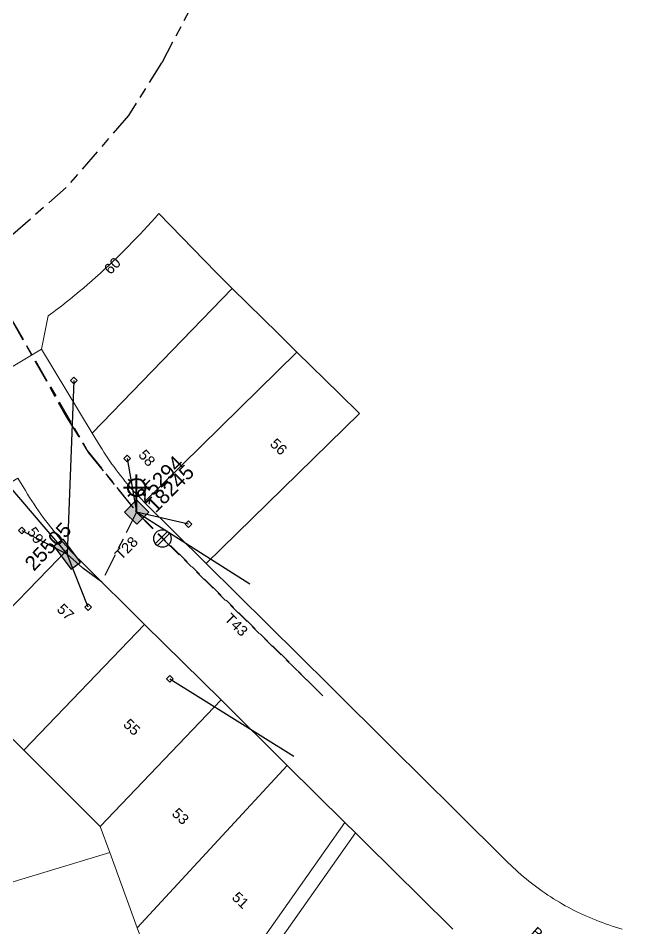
# Model space of a CAD drawing. Header units: metres. Extents: x 298789 to 299426, y 6264025 to 6264524.
# Drawn here: x 299046.8 to 299154.6, y 6264198.6 to 6264355.2 of the extents above; entities that cross this region are included whole.
import ezdxf
from ezdxf.enums import TextEntityAlignment as Align

# ---------------------------------------------------------------- set-up
doc = ezdxf.new("R2010")
doc.units = ezdxf.units.M
doc.linetypes.add('Cable Exist UG', pattern=[8.2, 4, -1.2, 1.8, -1.2])
doc.layers.get('0').update_dxf_attribs({"color": 6})
doc.layers.add('Cadastre Land Parcels_SP_EXT', color=9, linetype='Continuous', lineweight=5)
doc.layers.add('Cadastre Roads_SP_EXT', color=9, linetype='Continuous', lineweight=5)
for name, color, linetype in [('Equip_LV_EXT', 7, 'Continuous'), ('Equip_SP_SL_EXT', 7, 'Continuous'), ('Mains_HV_EXT', 7, 'Continuous'), ('Mains_LV_EXT', 7, 'Continuous'), ('Mains_SL_EXT', 7, 'Continuous'), ('Services_SP_EXT', 7, 'Continuous'), ('SupportsUG_SP_LV_EXT', 7, 'Continuous'), ('SupportsUG_SP_LV_SL_EXT', 7, 'Continuous')]:
    doc.layers.add(name, color=color, linetype=linetype)
doc.styles.add('COLUMN_LABEL', font='arial.ttf')
doc.styles.add('iecARIAL', font='arial.ttf', dxfattribs={"height": 2})
doc.styles.add('POLE_LABEL', font='arial.ttf')
doc.styles.get("Standard").update_dxf_attribs({"font": 'arial.ttf'})

# ---------------------------------------------------------------- blocks, each defined once
blk = doc.blocks.new('COLUMN_EXT')
blk.add_hatch(color=256).paths.add_polyline_path([(-1.49, 1.48), (-1.49, -1.49), (1.48, -1.49), (1.48, 1.48)])
blk.add_lwpolyline([(-1.49, -1.49), (1.48, -1.49), (1.48, 1.48), (-1.49, 1.48)], close=True)
for tag, height, style, flags, p in [('ASSET_NUM', 2.5, 'COLUMN_LABEL', 8, (2, 2)), ('STRUCTURE_PLANT_NUMBER', 0.2, 'POLE_LABEL', 9, (1.81, 0.03)), ('STREET_CODE', 0.2, 'COLUMN_LABEL', 9, (1.81, -0.2))]:
    blk.add_attdef(tag, text='', height=height, dxfattribs=dict(style=style, flags=flags)).set_placement(p, align=Align.MIDDLE_LEFT)
at = {"flags": 9}
for tag, p in [('COLUMN_TYPE', (1.81, -0.4)), ('OWNED_BY', (1.81, -0.6)), ('STATE', (1.81, -0.8)), ('USAGE', (1.81, -1)), ('STREETNAME', (1.81, -1.6)), ('LEGEND', (1.81, -1.2)), ('LOCATION', (1.81, -1.4)), ('SUBURB', (1.81, -1.8)), ('NOTES', (1.81, -2))]:
    blk.add_attdef(tag, text='', height=0.2, dxfattribs=at).set_placement(p, align=Align.MIDDLE_LEFT)
at = {"flags": 1}
blk.add_attdef('Z', (1.81, -2.35), '', height=0.2, dxfattribs=at)
blk = doc.blocks.new('PILLAR_EXT')
blk.add_hatch(color=256).paths.add_polyline_path([(-2.475, 0.99), (-2.475, -0.99), (2.475, -0.99), (2.475, 0.99)])
blk.add_lwpolyline([(-2.475, -0.99), (2.475, -0.99), (2.475, 0.99), (-2.475, 0.99)], close=True)
at = {"style": 'iecARIAL', "flags": 8}
blk.add_attdef('ASSET_NUM', (1.5, 3.5), '', height=2.5, dxfattribs=at)
for tag, p, flags in [('OWNED_BY', (0, -0.2), 9), ('STATE', (0, -0.4), 9), ('SUPPORT_TYPE', (0, -0.6), 9), ('USAGE', (0, -0.8), 9), ('LEGEND', (0, -1), 9), ('LOCATION', (0, -1.2), 9), ('NOTES', (0, -1.4), 9), ('PARENT', (0, -1.6), 9), ('STREETNAME', (0, -1.8), 9), ('SUBURB', (0, -2), 1)]:
    blk.add_attdef(tag, p, '', height=0.2, dxfattribs=dict(flags=flags))
blk = doc.blocks.new('SL_LANTERN_EXT')
at = {"lineweight": 40}
for p, q in [((0, 1.97), (0, 6.47)), ((-1.46, 5.68), (-1.06, 5.28)), ((1.46, 5.68), (1.06, 5.28)), ((-2.25, 4.22), (2.25, 4.22)), ((-1.46, 2.76), (-1.06, 3.16)), ((1.46, 2.76), (1.06, 3.16)), ((0, 0), (0, 2.72))]:
    blk.add_line(p, q, dxfattribs=at)
blk.add_circle((0, 4.22), 1.5, dxfattribs=at)
at = {"style": 'iecARIAL', "flags": 8}
blk.add_attdef('ASSET_NUM', (1.5, 1.5), '', height=2.5, dxfattribs=at)
for tag, p, height, flags in [('OPERATING_VOLTAGE', (0.98, -1.65), 0.2, 9), ('CONSTRUCTED_VOLTAGE', (0.98, -0.65), 0.2, 9), ('CONTROL_TYPE', (0.98, -0.85), 0.2, 9), ('LANTERN_PURPOSE', (0.98, -1.05), 0.2, 9), ('LANTERN_TYPE', (0.98, -1.25), 0.2, 9), ('NO_PHASES', (0.98, -1.45), 0.2, 9), ('LNUMBER', (2.18, -3.25), 2.5, 8), ('ORIENTATION', (0.98, -1.85), 0.2, 9), ('OWNED_BY', (0.98, -2.05), 0.2, 9), ('STATE', (0.98, -2.25), 0.2, 9), ('USAGE', (0.98, -2.45), 0.2, 9), ('CEXIST', (0.98, -2.65), 0.2, 9), ('CNEW', (0.98, -2.85), 0.2, 9), ('CNUMBER', (0.98, -3.05), 0.2, 9), ('CREMOVE', (0.98, -3.25), 0.2, 9), ('CREPLACE', (0.98, -3.45), 0.2, 9), ('LKINGHEIGHT', (0.98, -3.65), 0.2, 9), ('LBRACKET', (0.98, -3.85), 0.2, 9), ('LBRACKETVOCAB', (0.98, -4.05), 0.2, 9), ('LCATEGORY', (0.98, -4.25), 0.2, 9), ('LCHARGE1', (0.98, -4.45), 0.2, 9), ('LCHARGE1PERCENT', (0.98, -4.65), 0.2, 9), ('LCHARGE2', (0.98, -4.85), 0.2, 9), ('LCHARGE2PERCENT', (0.98, -5.05), 0.2, 9), ('LCHARGE3', (0.98, -5.25), 0.2, 9), ('LCHARGE3PERCENT', (0.98, -5.45), 0.2, 9), ('LEXIST', (0.98, -5.65), 0.2, 9), ('LLAMP', (0.98, -5.85), 0.2, 9), ('LLAMPVOCAB', (0.98, -6.05), 0.2, 9), ('LMAST', (0.98, -6.25), 0.2, 9), ('LMASTVOCAB', (0.98, -6.45), 0.2, 9), ('LNEW', (0.98, -6.65), 0.2, 9), ('LANTNUMBER', (0.98, -6.85), 0.2, 9), ('LOUTREACH', (0.98, -7.25), 0.2, 9), ('LOUTREACHVOCAB', (0.98, -7.45), 0.2, 9), ('LRATECODE', (0.98, -7.65), 0.2, 9), ('LREMOVE', (0.98, -7.85), 0.2, 9), ('STREETNAME', (0.98, -9.25), 0.2, 9), ('SUBURB', (0.98, -9.45), 0.2, 1), ('LREPLACE', (0.98, -8.05), 0.2, 9), ('LTYPE', (0.98, -8.25), 0.2, 9), ('LTYPEVOCAB', (0.98, -8.45), 0.2, 9), ('LEGEND', (0.98, -8.65), 0.2, 9), ('LOCATION', (0.98, -8.85), 0.2, 9), ('NOTES', (0.98, -9.05), 0.2, 9)]:
    blk.add_attdef(tag, p, '', height=height, dxfattribs=dict(flags=flags))
blk = doc.blocks.new('CCP_EXT')
at = {"flags": 9}
for tag, p in [('LIFE_SUPPORT', (0, -1.6)), ('STATE', (0, -1.8)), ('NOTES', (0, -2))]:
    blk.add_attdef(tag, text='', height=0.2, dxfattribs=at).set_placement(p, align=Align.MIDDLE_LEFT)
blk.add_wipeout([(0, 0.57), (0.57, 0), (0, -0.57), (-0.57, 0)])
blk.add_lwpolyline([(-0.57, 0), (0, 0.57), (0.57, 0), (0, -0.57), (-0.57, 0)])
at = {"flags": 1}
blk.add_attdef('Z', (0, 0), '', height=0.2, dxfattribs=at)
at = {"flags": 9}
for tag, p in [('CCP_TYPE', (0, 0)), ('CONSTRUCTED_VOLTAGE', (0, -0.2)), ('OPERATING_VOLTAGE', (0, -0.6)), ('ORIENTATION', (0, -0.8)), ('OWNED_BY', (0, -1)), ('NO_PHASES', (0, -0.4)), ('USAGE', (0, -1.2)), ('LEGEND', (0, -1.4))]:
    blk.add_attdef(tag, text='', height=0.2, dxfattribs=at).set_placement(p, align=Align.MIDDLE_LEFT)
blk = doc.blocks.new('LV_UG_LINKS_CLOSED_EXT')
blk.add_wipeout([(-1.06, 1.06), (-1.18, 0.92), (-1.29, 0.76), (-1.37, 0.59), (-1.43, 0.42), (-1.48, 0.23), (-1.49, 0.05), (-1.49, -0.14), (-1.46, -0.33), (-1.41, -0.51), (-1.33, -0.68), (-1.24, -0.84), (-1.12, -0.99), (-0.99, -1.12), (-0.84, -1.24), (-0.68, -1.33), (-0.51, -1.41), (-0.33, -1.46), (-0.14, -1.49), (0.05, -1.49), (0.23, -1.48), (0.42, -1.43), (0.59, -1.37), (0.76, -1.29), (0.92, -1.18), (1.06, -1.06), (1.18, -0.92), (1.29, -0.76), (1.37, -0.59), (1.43, -0.42), (1.48, -0.23), (1.49, -0.05), (1.49, 0.14), (1.46, 0.33), (1.41, 0.51), (1.33, 0.68), (1.24, 0.84), (1.12, 0.99), (0.99, 1.12), (0.84, 1.24), (0.68, 1.33), (0.51, 1.41), (0.33, 1.46), (0.14, 1.49), (-0.05, 1.49), (-0.23, 1.48), (-0.42, 1.43), (-0.59, 1.37), (-0.76, 1.29), (-0.92, 1.18)])
for p, q in [((-0.25, -1.48), (-0.25, 1.48)), ((0.25, -1.48), (0.25, 1.48))]:
    blk.add_line(p, q)
blk.add_circle((0, 0), 1.5)
at = {"flags": 9}
for tag, p in [('ACTUAL_STATUS', (0, 0)), ('CONSTRUCTED_VOLTAGE', (0, -0.2)), ('OPERATING_VOLTAGE', (0, -0.6)), ('ORIENTATION', (0, -0.8)), ('STATE', (0, -1)), ('SWITCH_TYPE', (0, -1.2)), ('NO_PHASES', (0, -0.4)), ('USAGE', (0, -1.4)), ('NOTES', (0, -1.6))]:
    blk.add_attdef(tag, text='', height=0.2, dxfattribs=at).set_placement(p, align=Align.MIDDLE_LEFT)
at = {"flags": 1}
blk.add_attdef('Z', (0, 0), '', height=0.2, dxfattribs=at)

msp = doc.modelspace()

# ---------------------------------------------------------------- linework, layer by layer
at = {"layer": 'Cadastre Land Parcels_SP_EXT', "linetype": 'Continuous'}
for points in [[(299083.63, 6264308.72), (299080.87, 6264311.47), (299070.98, 6264321.65), (299070.34, 6264320.93), (299069.71, 6264320.21), (299069.06, 6264319.49), (299068.41, 6264318.78), (299067.76, 6264318.08), (299067.1, 6264317.38), (299066.43, 6264316.69), (299065.76, 6264316), (299065.08, 6264315.32), (299064.4, 6264314.65), (299063.71, 6264313.98), (299063.01, 6264313.31), (299062.31, 6264312.65), (299061.61, 6264312), (299060.9, 6264311.35), (299060.18, 6264310.71), (299059.46, 6264310.07), (299058.74, 6264309.44), (299058.01, 6264308.82), (299057.27, 6264308.2), (299056.53, 6264307.59), (299055.78, 6264306.98), (299055.03, 6264306.38), (299054.28, 6264305.79), (299053.52, 6264305.2), (299052.75, 6264304.62), (299051.98, 6264304.04), (299050.81, 6264298.28), (299059.55, 6264283.85), (299083.63, 6264308.72)], [(299094.73, 6264297.8), (299091.49, 6264300.99), (299083.63, 6264308.72), (299059.55, 6264283.85), (299060.9, 6264281.62), (299061.22, 6264281.1), (299061.55, 6264280.58), (299061.88, 6264280.06), (299062.22, 6264279.55), (299062.57, 6264279.05), (299062.92, 6264278.54), (299063.28, 6264278.05), (299063.64, 6264277.55), (299064.01, 6264277.06), (299064.39, 6264276.58), (299064.77, 6264276.1), (299065.16, 6264275.62), (299065.55, 6264275.15), (299065.96, 6264274.69), (299066.36, 6264274.23), (299066.77, 6264273.77), (299067.19, 6264273.32), (299067.61, 6264272.88), (299068.04, 6264272.44), (299068.47, 6264272), (299094.73, 6264297.8)], [(299068.47, 6264272), (299079.13, 6264261.44), (299105.5, 6264287.26), (299102.03, 6264290.68), (299094.73, 6264297.8), (299068.47, 6264272)], [(299055.47, 6264264.02), (299055.01, 6264264.53), (299054.55, 6264265.05), (299054.1, 6264265.57), (299053.66, 6264266.1), (299053.22, 6264266.64), (299052.79, 6264267.17), (299052.36, 6264267.72), (299051.93, 6264268.26), (299051.52, 6264268.82), (299051.11, 6264269.37), (299050.7, 6264269.93), (299050.3, 6264270.5), (299049.91, 6264271.07), (299049.53, 6264271.64), (299049.15, 6264272.22), (299048.77, 6264272.8), (299048.4, 6264273.38), (299048.04, 6264273.97), (299046.76, 6264276.09), (299021.95, 6264261.01), (299026.02, 6264250.88), (299034.52, 6264242.43), (299055.47, 6264264.02)], [(299068.55, 6264250.95), (299057.89, 6264261.49), (299057.4, 6264261.99), (299056.91, 6264262.49), (299056.42, 6264262.99), (299055.94, 6264263.5), (299055.47, 6264264.02), (299034.52, 6264242.43), (299042.22, 6264234.82), (299047.77, 6264229.32), (299068.55, 6264250.95)], [(299047.76, 6264229.32), (299060.9, 6264216.18), (299081.69, 6264237.95), (299068.55, 6264250.95), (299047.76, 6264229.32)], [(299060.9, 6264216.18), (299062.56, 6264211.72), (299067.27, 6264198.76), (299093.06, 6264226.7), (299081.69, 6264237.95), (299060.9, 6264216.18)], [(299047.76, 6264229.32), (299042.22, 6264234.82), (299025.62, 6264208.11), (299026.29, 6264207.69), (299027.13, 6264207.06), (299027.92, 6264206.38), (299028.65, 6264205.63), (299029.32, 6264204.83), (299029.92, 6264203.98), (299030.45, 6264203.08), (299030.92, 6264202.16), (299062.56, 6264211.72), (299060.9, 6264216.18), (299047.76, 6264229.32)], [(299067.27, 6264198.76), (299070.99, 6264188.72), (299082.71, 6264188.03), (299103, 6264216.86), (299093.06, 6264226.7), (299067.27, 6264198.76)], [(299069.32, 6264143.55), (299084.43, 6264143.23), (299086.14, 6264188.56), (299104.8, 6264215.08), (299103, 6264216.86), (299082.71, 6264188.03), (299070.99, 6264188.72), (299069.32, 6264143.55)], [(299067.27, 6264198.76), (299062.56, 6264211.72), (299030.92, 6264202.16), (299031.31, 6264201.16), (299031.63, 6264200.15), (299031.86, 6264199.11), (299032.01, 6264198.06), (299032.08, 6264197), (299031.59, 6264190.14), (299070.99, 6264188.72), (299067.27, 6264198.76)]]:
    msp.add_lwpolyline(points, close=True, dxfattribs=at)
at = {"layer": 'Mains_HV_EXT', "linetype": 'Cable Exist UG'}
msp.add_lwpolyline([(299228.57, 6264523.58), (299224.37, 6264523.54), (299215.86, 6264523.08), (299203.13, 6264520.69), (299189.96, 6264516.79), (299176.64, 6264510.71), (299161.85, 6264500.13), (299146.46, 6264484.58), (299137.88, 6264477.42), (299137.81, 6264476.97), (299136.72, 6264474.96), (299133.77, 6264470.27), (299130.85, 6264463.71), (299084.84, 6264372.86), (299071.47, 6264347.55), (299065.75, 6264338.49), (299055.06, 6264326.1), (299041.74, 6264314.43), (299030.96, 6264306.79), (299017.44, 6264300.16), (299006.43, 6264296.83)], dxfattribs=at)
at = {"layer": 'Mains_LV_EXT', "linetype": 'Cable Exist UG'}
msp.add_lwpolyline([(299067.17, 6264270.27), (299061.12, 6264258.28), (299057.88, 6264260.67), (299055.22, 6264263.02)], dxfattribs=at)

# ---------------------------------------------------------------- block references
at = {"layer": 'Equip_SP_SL_EXT'}
ref = msp.add_blockref('SL_LANTERN_EXT', (299067.17, 6264270.27), dxfattribs=at)
ref.add_attrib('ASSET_NUM', '18245', dxfattribs={"layer": '0', "height": 2.5, "rotation": 45.3102, "style": 'iecARIAL'}).set_placement((299068.67, 6264271.77), align=Align.TOP_LEFT)
at = {"layer": 'SupportsUG_SP_LV_EXT'}
ref = msp.add_blockref('PILLAR_EXT', (299055.22, 6264263.02), dxfattribs=dict(at, rotation=306.8900319767558))
ref.add_attrib('ASSET_NUM', '25505', dxfattribs={"layer": '0', "height": 2.5, "rotation": 46.5621, "style": 'iecARIAL'}).set_placement((299056.72, 6264266.52), align=Align.BOTTOM_RIGHT)
at = {"layer": 'SupportsUG_SP_LV_SL_EXT'}
ref = msp.add_blockref('COLUMN_EXT', (299067.17, 6264270.27), dxfattribs=dict(at, rotation=135.3876301603621))
ref.add_attrib('ASSET_NUM', '25294', dxfattribs={"layer": '0', "height": 2.5, "rotation": 45.4965, "style": 'COLUMN_LABEL'}).set_placement((299069.17, 6264271.02), align=Align.BOTTOM_LEFT)

# ---------------------------------------------------------------- texts
at = {"layer": 'Cadastre Land Parcels_SP_EXT'}
for s, rotation, p in [('60', 45.6695, (299062.65, 6264311.02)), ('56', 316.5899, (299089.97, 6264281.84)), ('58', 311.1674, (299067.35, 6264280.05)), ('59', 304.4278, (299048.25, 6264266.92)), ('57', 316.3704, (299053.31, 6264253.4)), ('55', 316.3434, (299064.73, 6264233.6)), ('53', 316.3943, (299073.09, 6264218.26)), ('51', 316.4048, (299083.41, 6264203.82))]:
    msp.add_text(s, height=1.8, rotation=rotation, dxfattribs=at).set_placement(p)
at = {"layer": 'Cadastre Roads_SP_EXT'}
msp.add_text('BARNARD CR', height=1.8, rotation=318.896, dxfattribs=at).set_placement((299134.81, 6264197.73))
at = {"layer": 'Mains_LV_EXT'}
for s, rotation, p in [('T28', 45.2773, (299064.52, 6264261.91)), ('T43', 315.484, (299082.14, 6264251.77))]:
    msp.add_text(s, height=1.8, rotation=rotation, dxfattribs=at).set_placement(p)

# ---------------------------------------------------------------- next in the draw order: block references
at = {"layer": 'Services_SP_EXT'}
for p in [(299056.39, 6264292.93), (299065.53, 6264279.5), (299047.42, 6264267.11), (299076.08, 6264268.2), (299058.83, 6264253.91), (299072.87, 6264241.61)]:
    msp.add_blockref('CCP_EXT', p, dxfattribs=at)

# ---------------------------------------------------------------- next in the draw order: linework, layer by layer
at = {"layer": 'Cadastre Roads_SP_EXT', "linetype": 'Continuous'}
for points in [[(299150.67, 6264198.54), (299150.1, 6264198.71), (299149.52, 6264198.88), (299148.95, 6264199.06), (299148.38, 6264199.25), (299147.83, 6264199.44), (299147.28, 6264199.64), (299146.73, 6264199.84), (299146.19, 6264200.05), (299145.64, 6264200.27), (299145.1, 6264200.5), (299144.57, 6264200.73), (299144.03, 6264200.97), (299143.5, 6264201.22), (299142.98, 6264201.47), (299142.45, 6264201.73), (299141.93, 6264202), (299141.42, 6264202.28), (299140.9, 6264202.56), (299140.39, 6264202.84), (299139.89, 6264203.14), (299139.39, 6264203.44), (299138.89, 6264203.75), (299138.4, 6264204.06), (299137.91, 6264204.38), (299137.42, 6264204.71), (299136.94, 6264205.04), (299136.46, 6264205.38), (299135.99, 6264205.72), (299135.52, 6264206.07), (299135.06, 6264206.43), (299134.6, 6264206.79), (299134.15, 6264207.16), (299133.7, 6264207.54), (299133.25, 6264207.92), (299132.82, 6264208.31), (299132.38, 6264208.7), (299131.94, 6264209.11), (299131.51, 6264209.52), (299131.09, 6264209.93), (299121.76, 6264219.18), (299111.1, 6264229.74), (299100.44, 6264240.31), (299089.79, 6264250.87), (299079.13, 6264261.44), (299068.47, 6264272), (299068.04, 6264272.44), (299067.61, 6264272.88), (299067.19, 6264273.32), (299066.77, 6264273.77), (299066.36, 6264274.23), (299065.96, 6264274.69), (299065.55, 6264275.15), (299065.16, 6264275.62), (299064.77, 6264276.1), (299064.39, 6264276.58), (299064.01, 6264277.06), (299063.64, 6264277.55), (299063.28, 6264278.05), (299062.92, 6264278.54), (299062.57, 6264279.05), (299062.22, 6264279.55), (299061.88, 6264280.06), (299061.55, 6264280.58), (299061.22, 6264281.1), (299060.9, 6264281.62), (299059.55, 6264283.85), (299050.81, 6264298.28), (299037.95, 6264290.61)], [(299046.76, 6264276.09), (299048.04, 6264273.97), (299048.4, 6264273.38), (299048.77, 6264272.8), (299049.15, 6264272.22), (299049.53, 6264271.64), (299049.91, 6264271.07), (299050.3, 6264270.5), (299050.7, 6264269.93), (299051.11, 6264269.37), (299051.52, 6264268.82), (299051.93, 6264268.26), (299052.36, 6264267.72), (299052.79, 6264267.17), (299053.22, 6264266.64), (299053.66, 6264266.1), (299054.1, 6264265.57), (299054.55, 6264265.05), (299055.01, 6264264.53), (299055.47, 6264264.02), (299055.94, 6264263.5), (299056.42, 6264262.99), (299056.91, 6264262.49), (299057.4, 6264261.99), (299057.89, 6264261.49), (299068.55, 6264250.95), (299081.69, 6264237.95), (299093.06, 6264226.7), (299103, 6264216.86), (299104.8, 6264215.08), (299106.6, 6264213.3), (299116.11, 6264203.9), (299121.08, 6264198.98), (299121.57, 6264198.5)]]:
    msp.add_lwpolyline(points, dxfattribs=at)
at = {"layer": 'Mains_LV_EXT', "linetype": 'Cable Exist UG'}
msp.add_lwpolyline([(298997.94, 6264273.76), (298997.97, 6264274.15), (298998.65, 6264282.28), (299001.62, 6264282.91), (299005.15, 6264285.02), (299010.06, 6264286.31), (299016, 6264288.14), (299021.97, 6264289.98), (299027.73, 6264292.81), (299045.65, 6264303.42), (299058.9, 6264280.48), (299067.17, 6264270.27)], dxfattribs=at)
at = {"layer": 'Mains_SL_EXT', "linetype": 'Cable Exist UG'}
msp.add_lwpolyline([(298995.31, 6264266.54), (299007.15, 6264285.55), (299015.25, 6264287.91), (299028.58, 6264292.92), (299045.65, 6264303.42), (299055.12, 6264286.62), (299058.62, 6264280.93), (299067.17, 6264270.27)], dxfattribs=at)
at = {"layer": 'Services_SP_EXT'}
for points in [[(299056.39, 6264292.93), (299055.22, 6264263.02)], [(299039.11, 6264281.83), (299055.22, 6264263.02)], [(299065.53, 6264279.5), (299067.17, 6264270.27)], [(299047.42, 6264267.11), (299055.22, 6264263.02)], [(299058.83, 6264253.91), (299055.22, 6264263.02)], [(299072.87, 6264241.61), (299094.2, 6264228.28)]]:
    msp.add_lwpolyline(points, dxfattribs=at)

# ---------------------------------------------------------------- next in the draw order: block references
at = {"layer": 'Equip_LV_EXT', "rotation": 315.460479949005}
msp.add_blockref('LV_UG_LINKS_CLOSED_EXT', (299071.61, 6264265.73), dxfattribs=at)

# ---------------------------------------------------------------- next in the draw order: linework, layer by layer
at = {"layer": 'Mains_LV_EXT', "linetype": 'Cable Exist UG'}
for points in [[(299067.17, 6264270.27), (299071.61, 6264265.73)], [(299071.61, 6264265.73), (299099.21, 6264238.69)]]:
    msp.add_lwpolyline(points, dxfattribs=at)
at = {"layer": 'Mains_SL_EXT', "linetype": 'Cable Exist UG'}
msp.add_lwpolyline([(299067.17, 6264270.27), (299099.21, 6264238.69)], dxfattribs=at)
at = {"layer": 'Services_SP_EXT'}
for points in [[(299086.63, 6264257.86), (299067.17, 6264270.27)], [(299076.08, 6264268.2), (299067.17, 6264270.27)]]:
    msp.add_lwpolyline(points, dxfattribs=at)

doc.saveas('drawing.dxf')
